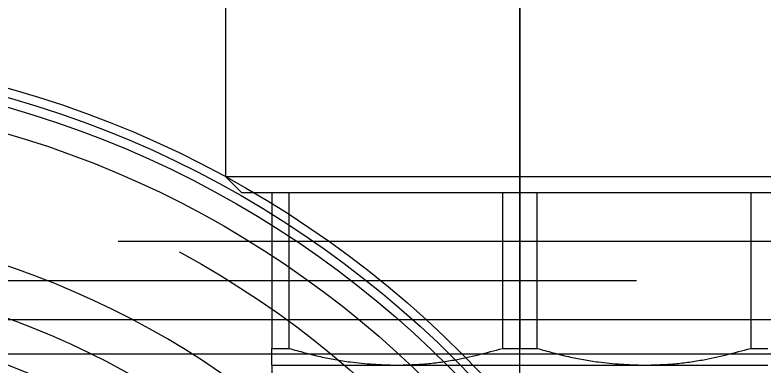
# Model space of a CAD drawing. Header units: metres. Extents: x 0 to 21025, y 0 to 14850.
# Drawn here: x 2117.9 to 2208.5, y 13271.6 to 13314 of the extents above; entities that cross this region are included whole.
import ezdxf

# ---------------------------------------------------------------- set-up
doc = ezdxf.new("R2010")
doc.units = ezdxf.units.M
doc.header["$LTSCALE"] = 25
doc.linetypes.add('DASHDOT', pattern=[25.4, 12.7, -6.35, 0, -6.35])
doc.linetypes.add('HIDDEN2', pattern=[4.7625, 3.175, -1.5875])
for name, color, linetype in [('SFU', 3, 'DASHDOT'), ('SL4', 4, 'Continuous'), ('ST1', 7, 'HIDDEN2')]:
    doc.layers.add(name, color=color, linetype=linetype)

msp = doc.modelspace()

# ---------------------------------------------------------------- linework, layer by layer
at = {"layer": 'SFU'}
for p, q in [((2178.949, 13167.984), (2178.949, 13489.484)), ((2143.349, 13318.284), (2143.349, 13294.484)), ((2178.949, 13318.284), (2178.949, 13294.484)), ((2178.949, 13294.484), (2178.949, 13318.284)), ((2143.349, 13294.484), (2145.349, 13292.484)), ((2143.349, 13294.484), (2178.949, 13294.484)), ((2178.949, 13294.484), (2178.949, 13292.484)), ((2178.949, 13294.484), (2214.549, 13294.484)), ((2178.949, 13292.484), (2178.949, 13294.484)), ((2178.949, 13292.484), (2145.349, 13292.484)), ((2148.949, 13292.484), (2148.949, 13286.681)), ((2151.038, 13286.681), (2151.038, 13292.484)), ((2176.86, 13292.484), (2176.86, 13286.681)), ((2212.549, 13292.484), (2178.949, 13292.484)), ((2178.949, 13286.681), (2178.949, 13292.484)), ((2178.949, 13292.484), (2178.949, 13273.704)), ((2181.038, 13286.681), (2181.038, 13292.484)), ((2206.86, 13292.484), (2206.86, 13286.681)), ((2148.949, 13286.681), (2148.949, 13273.704)), ((2151.038, 13273.704), (2151.038, 13286.681)), ((2176.86, 13286.681), (2176.86, 13273.704)), ((2178.949, 13273.704), (2178.949, 13286.681)), ((2181.038, 13273.704), (2181.038, 13286.681)), ((2206.86, 13286.681), (2206.86, 13273.704)), ((2148.949, 13273.704), (2151.038, 13273.704)), ((2176.86, 13273.704), (2178.949, 13273.704)), ((2178.949, 13271.684), (2178.949, 13273.704)), ((2178.949, 13273.704), (2181.038, 13273.704)), ((2206.86, 13273.704), (2208.949, 13273.704)), ((2148.949, 13271.684), (2163.949, 13271.684)), ((2148.949, 13271.684), (2148.949, 13268.684)), ((2163.949, 13271.684), (2178.949, 13271.684)), ((2178.949, 13271.684), (2193.949, 13271.684)), ((2178.949, 13268.684), (2178.949, 13271.684)), ((2193.949, 13271.684), (2208.949, 13271.684))]:
    msp.add_line(p, q, dxfattribs=at)
for points, knots in [([(2148.949, 13271.684), (2148.949, 13271.715), (2148.949, 13271.779), (2148.949, 13272.361), (2148.949, 13273.187), (2148.949, 13273.704)], [0, 0, 0, 0, 0.268328, 0.541138, 1, 1, 1, 1]), ([(2151.038, 13273.704), (2152.299, 13273.357), (2154.743, 13272.684), (2159.049, 13271.886), (2162.107, 13271.76), (2163.949, 13271.684)], [0, 0, 0, 0, 0.297736, 0.577022, 1, 1, 1, 1]), ([(2163.949, 13271.684), (2165.117, 13271.715), (2167.473, 13271.779), (2171.805, 13272.361), (2174.912, 13273.187), (2176.86, 13273.704)], [0, 0, 0, 0, 0.268328, 0.541138, 1, 1, 1, 1]), ([(2181.038, 13273.704), (2182.299, 13273.357), (2184.743, 13272.684), (2189.049, 13271.886), (2192.107, 13271.76), (2193.949, 13271.684)], [0, 0, 0, 0, 0.297736, 0.577022, 1, 1, 1, 1]), ([(2193.949, 13271.684), (2195.117, 13271.715), (2197.473, 13271.779), (2201.805, 13272.361), (2204.912, 13273.187), (2206.86, 13273.704)], [0, 0, 0, 0, 0.2683282, 0.5411378, 1, 1, 1, 1])]:
    msp.add_open_spline(points, degree=3, knots=knots, dxfattribs=at)
at = {"layer": 'SL4'}
for p, q in [((2155.821, 13286.681), (2875.564, 13286.681)), ((2875.564, 13277.156), (2167.668, 13277.156)), ((2248.821, 13273.031), (2171.991, 13273.031))]:
    msp.add_line(p, q, dxfattribs=at)
for radius in [125, 123.91, 122.777, 119.686, 89.286]:
    msp.add_circle((2083.564, 13184.681), radius, dxfattribs=at)
for radius, start, end in [(104.464, 171.10617, 157.38407), (98.5, 170.88256, 157.60769), (93.236, 168.80946, 159.68078), (92.147, 167.89305, 74.24512)]:
    msp.add_arc((2083.564, 13184.681), radius, start, end, dxfattribs=at)
at = {"layer": 'ST1'}
for p, q in [((2011.308, 13286.681), (2155.821, 13286.681)), ((1875.564, 13281.919), (2875.564, 13281.919)), ((2875.564, 13277.156), (1875.564, 13277.156)), ((2167.668, 13277.156), (1999.461, 13277.156)), ((2171.991, 13273.031), (1995.137, 13273.031))]:
    msp.add_line(p, q, dxfattribs=at)
for radius in [114.333, 92.131, 89.448]:
    msp.add_circle((2083.564, 13184.681), radius, dxfattribs=at)

doc.saveas('drawing.dxf')
